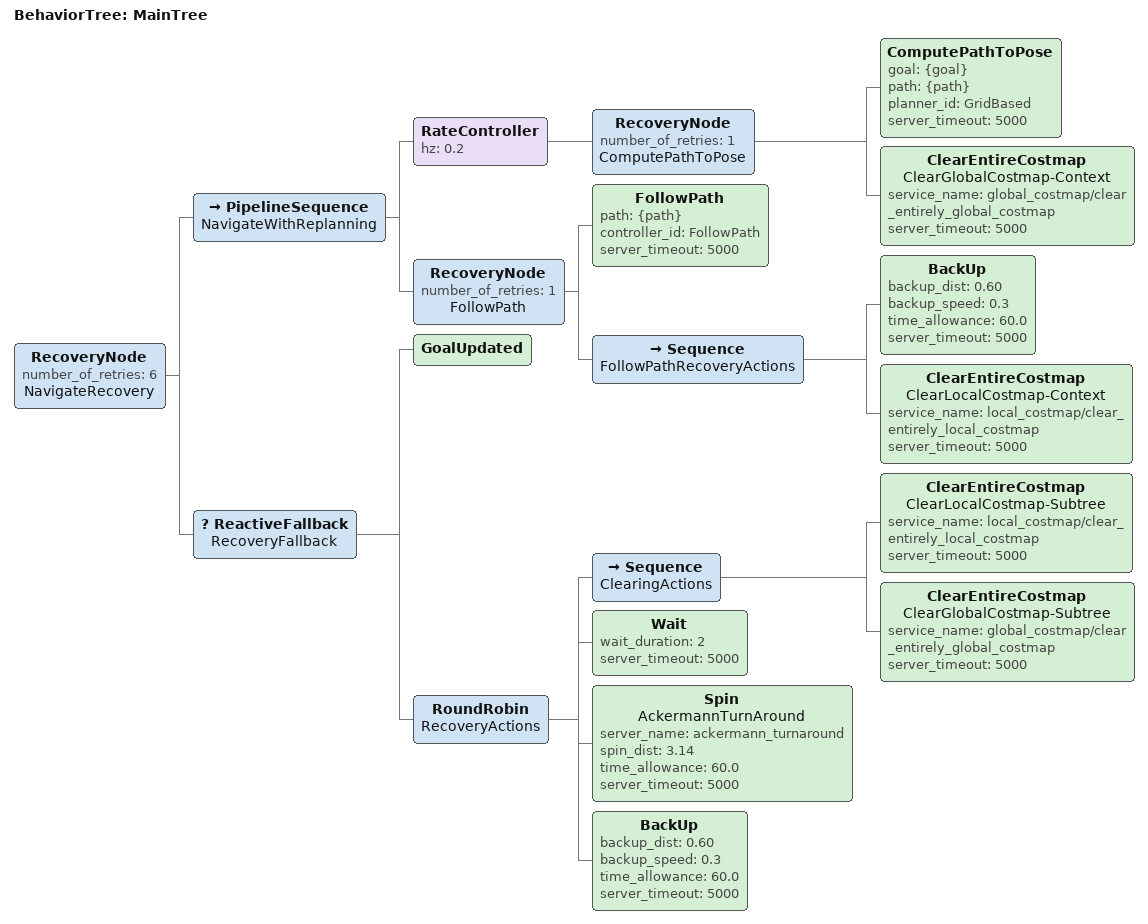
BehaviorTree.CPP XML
<root main_tree_to_execute="MainTree">
  <BehaviorTree ID="MainTree">
    <RecoveryNode number_of_retries="6" name="NavigateRecovery">

      <PipelineSequence name="NavigateWithReplanning">
        <RateController hz="0.2">
          <RecoveryNode number_of_retries="1" name="ComputePathToPose">
            <ComputePathToPose goal="{goal}" path="{path}" planner_id="GridBased" server_timeout="5000"/>
            <ClearEntireCostmap name="ClearGlobalCostmap-Context" service_name="global_costmap/clear_entirely_global_costmap" server_timeout="5000"/>
          </RecoveryNode>
        </RateController>

        <RecoveryNode number_of_retries="1" name="FollowPath">
          <FollowPath path="{path}" controller_id="FollowPath" server_timeout="5000"/>
          <Sequence name="FollowPathRecoveryActions">
            <BackUp backup_dist="0.60" backup_speed="0.3" time_allowance="60.0" server_timeout="5000"/>
            <ClearEntireCostmap name="ClearLocalCostmap-Context" service_name="local_costmap/clear_entirely_local_costmap" server_timeout="5000"/>
          </Sequence>
        </RecoveryNode>

      </PipelineSequence>

      <ReactiveFallback name="RecoveryFallback">
        <GoalUpdated/>
        <RoundRobin name="RecoveryActions">
          <Sequence name="ClearingActions">
            <ClearEntireCostmap name="ClearLocalCostmap-Subtree" service_name="local_costmap/clear_entirely_local_costmap" server_timeout="5000"/>
            <ClearEntireCostmap name="ClearGlobalCostmap-Subtree" service_name="global_costmap/clear_entirely_global_costmap" server_timeout="5000"/>
          </Sequence>
          <Wait wait_duration="2" server_timeout="5000"/>
          <!-- AckermannTurnAround: dùng Spin action interface, spin_dist = góc xoay mục tiêu (rad)
               3.14 rad = 180° đủ để thực hiện turnaround, plugin tự dừng sớm nếu đã đủ góc -->
          <Spin name="AckermannTurnAround" server_name="ackermann_turnaround" spin_dist="3.14" time_allowance="60.0" server_timeout="5000"/>
          <BackUp backup_dist="0.60" backup_speed="0.3" time_allowance="60.0" server_timeout="5000"/>
        </RoundRobin>
      </ReactiveFallback>

    </RecoveryNode>
  </BehaviorTree>
</root>
